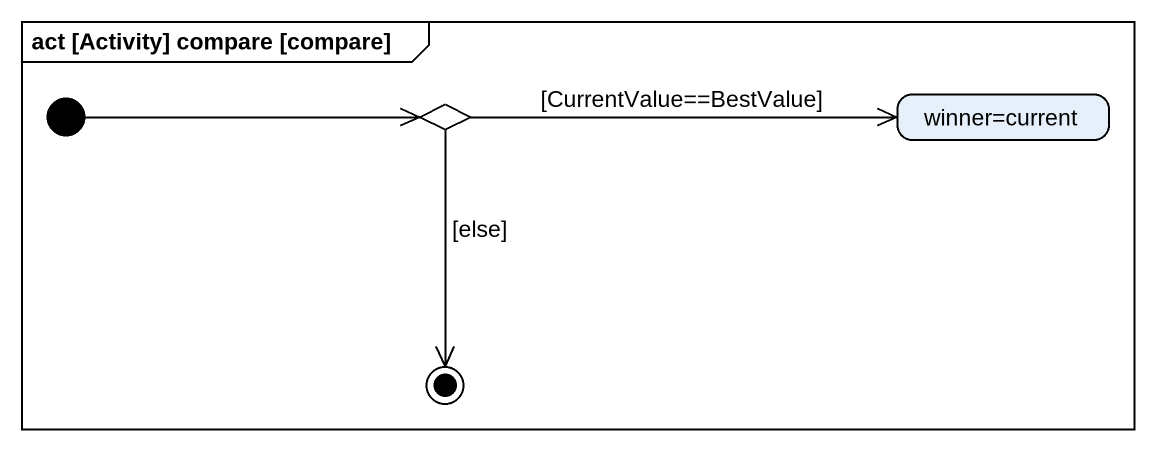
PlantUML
@startuml
mainframe act [Activity] compare [compare]
hide empty description
state choice1 <<choice>>
state "winner=current" as winner_current
[*] -right-> choice1
choice1 -right-> winner_current : [CurrentValue==BestValue]
choice1 --> [*] : [else]
@enduml
